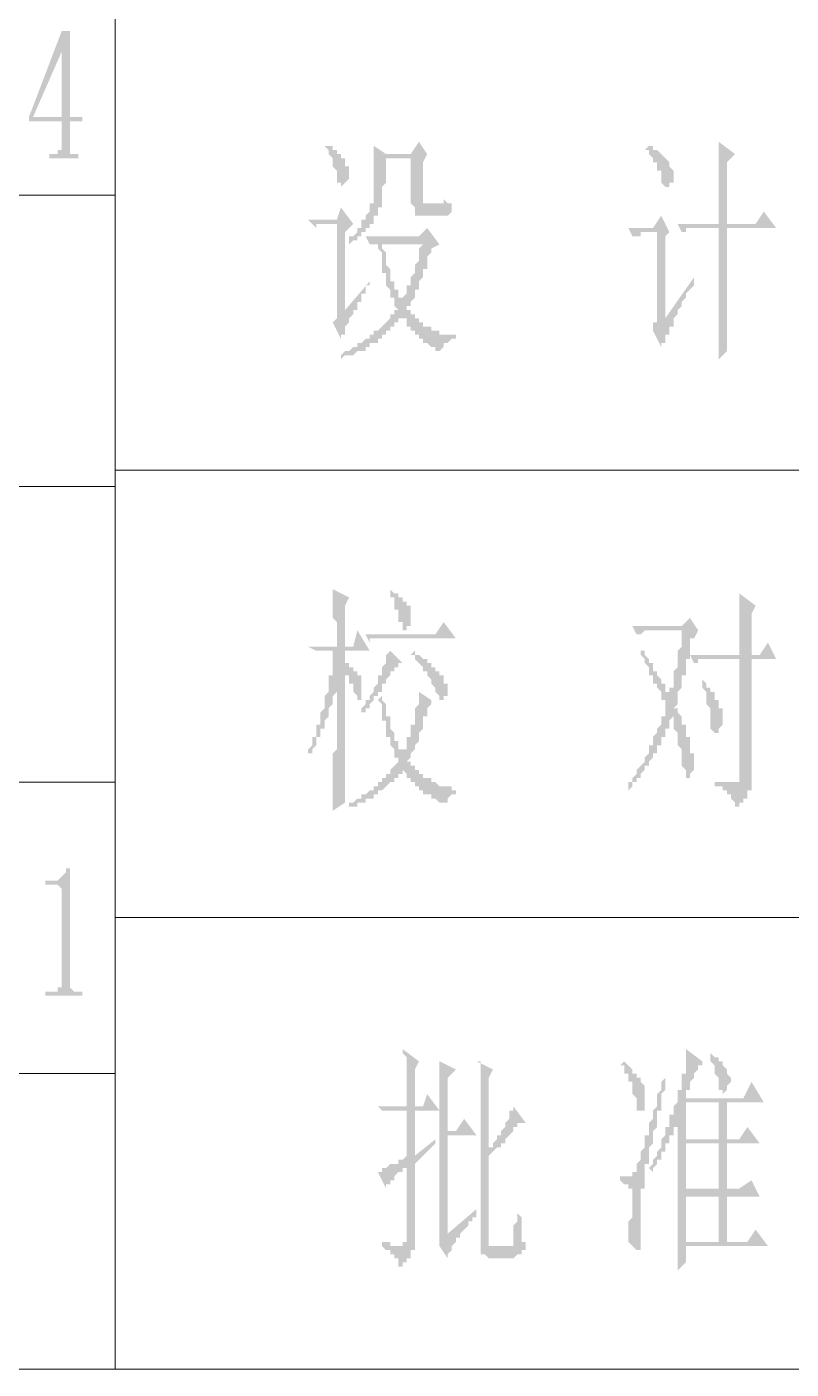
# Model space of a CAD drawing. Header units: millimetres. Extents: x 0 to 275, y 0 to 194.
# Drawn here: x 135.41 to 147.23, y 6.9 to 27.66 of the extents above; entities that cross this region are included whole.
import ezdxf

# ---------------------------------------------------------------- set-up
doc = ezdxf.new("R2010")
doc.units = ezdxf.units.MM

msp = doc.modelspace()

# ---------------------------------------------------------------- hatches: boundary and pattern name
h = msp.add_hatch(color=0)
h.paths.add_polyline_path([(136.0805, 25.823333), (136.0805, 25.759833), (136.0805, 25.696333), (136.144, 25.696333), (136.2075, 25.696333), (136.2075, 25.632833), (135.763, 25.632833), (135.763, 25.696333), (135.8265, 25.696333), (135.89, 25.696333), (135.89, 25.759833), (135.9535, 25.759833), (135.9535, 25.823333), (135.9535, 26.204333), (135.4455, 26.204333), (135.4455, 26.267833), (135.9535, 27.601333), (136.0805, 27.601333), (136.0805, 26.267833), (136.271, 26.267833), (136.271, 26.204333), (136.0805, 26.204333)])
h.paths.add_polyline_path([(135.9535, 27.283833), (135.509, 26.267833), (135.9535, 26.267833)])
h = msp.add_hatch(color=0)
h.paths.add_polyline_path([(140.0175, 25.823333), (140.081, 25.759833), (140.081, 25.696333), (140.1445, 25.632833), (140.1445, 25.569333), (140.1445, 25.505833), (140.208, 25.442333), (140.208, 25.378833), (140.208, 25.315333), (140.208, 25.251833), (140.2715, 25.251833), (140.2715, 25.188333), (140.335, 25.251833), (140.3985, 25.315333), (140.3985, 25.378833), (140.3985, 25.442333), (140.3985, 25.505833), (140.335, 25.505833), (140.335, 25.569333), (140.335, 25.632833), (140.2715, 25.632833), (140.2715, 25.696333), (140.208, 25.696333), (140.208, 25.759833), (140.1445, 25.759833), (140.1445, 25.823333), (140.081, 25.823333)])
h.paths.add_polyline_path([(140.335, 23.283333), (140.335, 24.489833), (140.462, 24.616833), (140.2715, 24.870833), (140.208, 24.680333), (139.7635, 24.680333), (139.8905, 24.553333), (139.8905, 24.616833), (139.954, 24.616833), (140.0175, 24.616833), (140.081, 24.616833), (140.208, 24.616833), (140.208, 23.283333), (140.208, 23.219833), (140.208, 23.156333), (140.1445, 23.092833), (140.2715, 22.838833), (140.2715, 22.902333), (140.335, 22.902333), (140.335, 22.965833), (140.335, 23.029333), (140.3985, 23.092833), (140.3985, 23.156333), (140.462, 23.219833), (140.462, 23.283333), (140.5255, 23.283333), (140.5255, 23.346833), (140.5255, 23.410333), (140.589, 23.410333), (140.589, 23.473833), (140.589, 23.537333), (140.6525, 23.537333), (140.6525, 23.600833), (140.6525, 23.664333), (140.716, 23.664333), (140.716, 23.727833)])
h.paths.add_polyline_path([(140.9065, 24.299333), (141.5415, 24.299333), (141.478, 24.235833), (141.478, 24.172333), (141.478, 24.108833), (141.478, 24.045333), (141.4145, 23.981833), (141.4145, 23.918333), (141.4145, 23.854833), (141.351, 23.791333), (141.351, 23.727833), (141.351, 23.664333), (141.2875, 23.664333), (141.2875, 23.600833), (141.2875, 23.537333), (141.224, 23.473833), (141.224, 23.410333), (141.224, 23.473833), (141.1605, 23.473833), (141.1605, 23.537333), (141.1605, 23.600833), (141.097, 23.600833), (141.097, 23.664333), (141.097, 23.727833), (141.0335, 23.727833), (141.0335, 23.791333), (141.0335, 23.854833), (141.0335, 23.918333), (140.97, 23.981833), (140.97, 24.045333), (140.97, 24.108833), (140.97, 24.172333), (140.9065, 24.235833)])
h.paths.add_polyline_path([(140.6525, 24.426333), (140.716, 24.299333), (140.7795, 24.299333), (140.843, 24.299333), (140.843, 24.235833), (140.9065, 24.172333), (140.9065, 24.108833), (140.9065, 24.045333), (140.9065, 23.981833), (140.9065, 23.918333), (140.9065, 23.854833), (140.97, 23.854833), (140.97, 23.791333), (140.97, 23.727833), (140.97, 23.664333), (141.0335, 23.600833), (141.0335, 23.537333), (141.0335, 23.473833), (141.097, 23.473833), (141.097, 23.410333), (141.097, 23.346833), (141.1605, 23.283333), (141.097, 23.283333), (141.097, 23.219833), (141.0335, 23.219833), (141.0335, 23.156333), (140.97, 23.092833), (140.9065, 23.029333), (140.843, 22.965833), (140.7795, 22.965833), (140.7795, 22.902333), (140.716, 22.902333), (140.716, 22.838833), (140.6525, 22.838833), (140.589, 22.775333), (140.5255, 22.775333), (140.5255, 22.711833), (140.462, 22.711833), (140.3985, 22.648333), (140.335, 22.648333), (140.2715, 22.584833), (140.2715, 22.521333), (140.335, 22.584833), (140.3985, 22.584833), (140.462, 22.584833), (140.5255, 22.648333), (140.589, 22.648333), (140.6525, 22.648333), (140.6525, 22.711833), (140.716, 22.711833), (140.716, 22.775333), (140.7795, 22.775333), (140.843, 22.775333), (140.843, 22.838833), (140.9065, 22.838833), (140.9065, 22.902333), (140.97, 22.902333), (140.97, 22.965833), (141.0335, 22.965833), (141.0335, 23.029333), (141.097, 23.029333), (141.097, 23.092833), (141.1605, 23.092833), (141.1605, 23.156333), (141.224, 23.156333), (141.2875, 23.156333), (141.2875, 23.092833), (141.2875, 23.029333), (141.351, 23.029333), (141.351, 22.965833), (141.4145, 22.965833), (141.4145, 22.902333), (141.478, 22.902333), (141.478, 22.838833), (141.5415, 22.838833), (141.5415, 22.775333), (141.605, 22.775333), (141.6685, 22.711833), (141.732, 22.711833), (141.732, 22.648333), (141.7955, 22.648333), (141.859, 22.711833), (141.859, 22.775333), (141.9225, 22.775333), (141.986, 22.838833), (142.0495, 22.838833), (142.0495, 22.902333), (141.986, 22.902333), (141.9225, 22.902333), (141.859, 22.902333), (141.7955, 22.902333), (141.7955, 22.965833), (141.732, 22.965833), (141.6685, 22.965833), (141.6685, 23.029333), (141.605, 23.029333), (141.5415, 23.029333), (141.5415, 23.092833), (141.478, 23.092833), (141.478, 23.156333), (141.4145, 23.156333), (141.4145, 23.219833), (141.351, 23.219833), (141.351, 23.283333), (141.2875, 23.283333), (141.2875, 23.346833), (141.351, 23.346833), (141.351, 23.410333), (141.4145, 23.473833), (141.4145, 23.537333), (141.4145, 23.600833), (141.478, 23.600833), (141.478, 23.664333), (141.478, 23.727833), (141.5415, 23.791333), (141.5415, 23.854833), (141.5415, 23.918333), (141.605, 23.918333), (141.605, 23.981833), (141.605, 24.045333), (141.605, 24.108833), (141.6685, 24.172333), (141.6685, 24.235833), (141.7955, 24.299333), (141.605, 24.553333), (141.478, 24.426333)])
h.paths.add_polyline_path([(141.5415, 25.061333), (141.5415, 25.569333), (141.605, 25.696333), (141.478, 25.886833), (141.351, 25.696333), (140.97, 25.696333), (140.7795, 25.823333), (140.7795, 25.759833), (140.7795, 25.696333), (140.7795, 25.632833), (140.7795, 25.569333), (140.7795, 25.505833), (140.7795, 25.442333), (140.7795, 25.378833), (140.7795, 25.315333), (140.7795, 25.251833), (140.7795, 25.188333), (140.7795, 25.124833), (140.7795, 25.061333), (140.7795, 24.997833), (140.7795, 24.934333), (140.716, 24.934333), (140.716, 24.870833), (140.716, 24.807333), (140.6525, 24.743833), (140.6525, 24.680333), (140.589, 24.680333), (140.589, 24.616833), (140.589, 24.553333), (140.5255, 24.553333), (140.5255, 24.489833), (140.462, 24.426333), (140.3985, 24.426333), (140.3985, 24.362833), (140.3985, 24.299333), (140.462, 24.362833), (140.5255, 24.362833), (140.5255, 24.426333), (140.589, 24.426333), (140.589, 24.489833), (140.6525, 24.489833), (140.6525, 24.553333), (140.716, 24.553333), (140.716, 24.616833), (140.7795, 24.616833), (140.7795, 24.680333), (140.7795, 24.743833), (140.843, 24.743833), (140.843, 24.807333), (140.843, 24.870833), (140.9065, 24.870833), (140.9065, 24.934333), (140.9065, 24.997833), (140.9065, 25.061333), (140.9065, 25.124833), (140.9065, 25.188333), (140.97, 25.251833), (140.97, 25.315333), (140.97, 25.378833), (140.97, 25.442333), (140.97, 25.505833), (140.97, 25.569333), (140.97, 25.632833), (141.351, 25.632833), (141.351, 24.934333), (141.4145, 24.870833), (141.4145, 24.807333), (141.4145, 24.743833), (141.478, 24.743833), (141.5415, 24.743833), (141.732, 24.743833), (141.7955, 24.743833), (141.859, 24.743833), (141.9225, 24.743833), (141.986, 24.807333), (141.986, 24.870833), (141.986, 24.934333), (141.9225, 24.934333), (141.859, 24.997833), (141.859, 24.934333), (141.7955, 24.934333), (141.732, 24.934333), (141.6685, 24.934333), (141.605, 24.934333), (141.5415, 24.934333), (141.5415, 24.997833)])
h = msp.add_hatch(color=0)
h.paths.add_polyline_path([(144.9705, 25.759833), (145.034, 25.759833), (145.034, 25.696333), (145.0975, 25.632833), (145.0975, 25.569333), (145.161, 25.569333), (145.161, 25.505833), (145.161, 25.442333), (145.2245, 25.442333), (145.2245, 25.378833), (145.2245, 25.315333), (145.2245, 25.251833), (145.288, 25.188333), (145.3515, 25.188333), (145.3515, 25.251833), (145.415, 25.251833), (145.415, 25.315333), (145.415, 25.378833), (145.415, 25.442333), (145.3515, 25.505833), (145.3515, 25.569333), (145.288, 25.632833), (145.2245, 25.696333), (145.161, 25.759833), (145.0975, 25.759833), (145.0975, 25.823333), (145.034, 25.823333)])
h.paths.add_polyline_path([(145.288, 23.156333), (145.288, 24.426333), (145.3515, 24.489833), (145.2245, 24.743833), (145.0975, 24.553333), (144.7165, 24.553333), (144.78, 24.426333), (144.8435, 24.426333), (144.907, 24.426333), (144.907, 24.489833), (144.9705, 24.489833), (145.161, 24.489833), (145.161, 23.219833), (145.161, 23.156333), (145.161, 23.092833), (145.0975, 23.092833), (145.0975, 23.029333), (145.0975, 22.965833), (145.2245, 22.711833), (145.2245, 22.775333), (145.288, 22.775333), (145.288, 22.838833), (145.288, 22.902333), (145.3515, 22.902333), (145.3515, 22.965833), (145.3515, 23.029333), (145.415, 23.029333), (145.415, 23.092833), (145.415, 23.156333), (145.4785, 23.219833), (145.4785, 23.283333), (145.542, 23.346833), (145.542, 23.410333), (145.6055, 23.473833), (145.6055, 23.537333), (145.669, 23.600833), (145.7325, 23.664333), (145.7325, 23.727833), (145.7325, 23.791333)])
h.paths.add_polyline_path([(146.1135, 24.616833), (145.4785, 24.616833), (145.542, 24.489833), (145.6055, 24.489833), (145.6055, 24.553333), (145.669, 24.553333), (145.7325, 24.553333), (146.1135, 24.553333), (146.1135, 23.283333), (146.1135, 23.219833), (146.1135, 23.156333), (146.1135, 23.092833), (146.1135, 23.029333), (146.1135, 22.965833), (146.1135, 22.902333), (146.1135, 22.838833), (146.1135, 22.775333), (146.1135, 22.711833), (146.1135, 22.648333), (146.1135, 22.584833), (146.1135, 22.521333), (146.2405, 22.648333), (146.2405, 22.711833), (146.2405, 22.775333), (146.2405, 22.838833), (146.2405, 22.902333), (146.2405, 22.965833), (146.2405, 23.029333), (146.2405, 23.092833), (146.2405, 23.156333), (146.2405, 24.553333), (147.0025, 24.553333), (146.812, 24.807333), (146.685, 24.616833), (146.2405, 24.616833), (146.2405, 25.569333), (146.3675, 25.696333), (146.1135, 25.886833), (146.1135, 25.823333), (146.1135, 25.759833), (146.1135, 25.696333), (146.1135, 25.632833), (146.1135, 25.569333), (146.1135, 25.505833), (146.1135, 25.442333), (146.1135, 25.378833), (146.1135, 25.315333), (146.1135, 25.251833), (146.1135, 25.188333), (146.1135, 25.124833), (146.1135, 25.061333), (146.1135, 24.997833), (146.1135, 24.934333), (146.1135, 24.870833), (146.1135, 24.807333), (146.1135, 24.743833), (146.1135, 24.680333)])
h = msp.add_hatch(color=0)
h.paths.add_polyline_path([(141.0335, 18.901833), (141.0335, 18.838333), (141.097, 18.838333), (141.097, 18.774833), (141.097, 18.711333), (141.097, 18.647833), (141.1605, 18.647833), (141.1605, 18.584333), (141.1605, 18.520833), (141.1605, 18.457333), (141.224, 18.457333), (141.224, 18.393833), (141.224, 18.330333), (141.2875, 18.330333), (141.2875, 18.393833), (141.351, 18.393833), (141.351, 18.457333), (141.351, 18.520833), (141.351, 18.584333), (141.351, 18.647833), (141.351, 18.711333), (141.2875, 18.711333), (141.2875, 18.774833), (141.224, 18.774833), (141.224, 18.838333), (141.1605, 18.838333), (141.1605, 18.901833), (141.097, 18.901833), (141.0335, 18.965333)])
h.paths.add_polyline_path([(140.6525, 18.266833), (140.716, 18.139833), (140.716, 18.203333), (140.7795, 18.203333), (140.843, 18.203333), (140.9065, 18.203333), (142.0495, 18.203333), (141.859, 18.457333), (141.732, 18.266833)])
h.paths.add_polyline_path([(141.0335, 18.012833), (140.97, 17.949333), (140.97, 17.885833), (140.97, 17.822333), (140.9065, 17.758833), (140.9065, 17.695333), (140.9065, 17.631833), (140.843, 17.631833), (140.843, 17.568333), (140.843, 17.504833), (140.7795, 17.441333), (140.7795, 17.377833), (140.716, 17.314333), (140.716, 17.250833), (140.6525, 17.250833), (140.6525, 17.187333), (140.589, 17.123833), (140.589, 17.060333), (140.6525, 17.060333), (140.6525, 17.123833), (140.716, 17.123833), (140.716, 17.187333), (140.7795, 17.250833), (140.7795, 17.314333), (140.843, 17.314333), (140.843, 17.377833), (140.9065, 17.377833), (140.9065, 17.441333), (140.9065, 17.504833), (140.97, 17.504833), (140.97, 17.568333), (141.0335, 17.631833), (141.0335, 17.695333), (141.097, 17.695333), (141.097, 17.758833), (141.1605, 17.758833), (141.1605, 17.822333), (141.224, 17.822333)])
h.paths.add_polyline_path([(141.4145, 18.012833), (141.351, 17.949333), (141.4145, 17.949333), (141.4145, 17.885833), (141.478, 17.822333), (141.5415, 17.758833), (141.5415, 17.695333), (141.605, 17.695333), (141.605, 17.631833), (141.6685, 17.568333), (141.6685, 17.504833), (141.732, 17.441333), (141.732, 17.377833), (141.7955, 17.314333), (141.7955, 17.250833), (141.859, 17.250833), (141.859, 17.314333), (141.9225, 17.314333), (141.9225, 17.377833), (141.9225, 17.441333), (141.9225, 17.504833), (141.859, 17.504833), (141.859, 17.568333), (141.859, 17.631833), (141.7955, 17.631833), (141.7955, 17.695333), (141.732, 17.695333), (141.732, 17.758833), (141.6685, 17.758833), (141.6685, 17.822333), (141.605, 17.822333), (141.605, 17.885833), (141.5415, 17.885833), (141.478, 17.949333), (141.4145, 17.949333)])
h.paths.add_polyline_path([(141.478, 17.377833), (141.478, 17.314333), (141.478, 17.250833), (141.478, 17.187333), (141.4145, 17.123833), (141.4145, 17.060333), (141.4145, 16.996833), (141.4145, 16.933333), (141.4145, 16.869833), (141.351, 16.869833), (141.351, 16.806333), (141.351, 16.742833), (141.351, 16.679333), (141.2875, 16.679333), (141.2875, 16.615833), (141.2875, 16.552333), (141.2875, 16.488833), (141.224, 16.488833), (141.224, 16.425333), (141.224, 16.488833), (141.1605, 16.488833), (141.1605, 16.552333), (141.1605, 16.615833), (141.097, 16.615833), (141.097, 16.679333), (141.097, 16.742833), (141.0335, 16.806333), (141.0335, 16.869833), (141.0335, 16.933333), (141.0335, 16.996833), (140.97, 16.996833), (140.97, 17.060333), (140.97, 17.123833), (140.97, 17.187333), (140.9065, 17.250833), (140.9065, 17.314333), (140.843, 17.250833), (140.9065, 17.187333), (140.9065, 17.123833), (140.9065, 17.060333), (140.9065, 16.996833), (140.9065, 16.933333), (140.97, 16.933333), (140.97, 16.869833), (140.97, 16.806333), (140.97, 16.742833), (140.97, 16.679333), (141.0335, 16.679333), (141.0335, 16.615833), (141.0335, 16.552333), (141.097, 16.488833), (141.097, 16.425333), (141.097, 16.361833), (141.1605, 16.361833), (141.1605, 16.298333), (141.097, 16.234833), (141.0335, 16.171333), (141.0335, 16.107833), (140.97, 16.107833), (140.97, 16.044333), (140.9065, 16.044333), (140.9065, 15.980833), (140.843, 15.980833), (140.843, 15.917333), (140.7795, 15.917333), (140.7795, 15.853833), (140.716, 15.853833), (140.6525, 15.790333), (140.589, 15.790333), (140.589, 15.726833), (140.5255, 15.726833), (140.462, 15.663333), (140.3985, 15.663333), (140.3985, 15.599833), (140.462, 15.599833), (140.5255, 15.599833), (140.5255, 15.663333), (140.589, 15.663333), (140.6525, 15.663333), (140.6525, 15.726833), (140.716, 15.726833), (140.7795, 15.726833), (140.7795, 15.790333), (140.843, 15.790333), (140.843, 15.853833), (140.9065, 15.853833), (140.97, 15.917333), (141.0335, 15.980833), (141.097, 15.980833), (141.097, 16.044333), (141.1605, 16.044333), (141.1605, 16.107833), (141.224, 16.107833), (141.224, 16.171333), (141.2875, 16.107833), (141.2875, 16.044333), (141.351, 16.044333), (141.351, 15.980833), (141.4145, 15.980833), (141.4145, 15.917333), (141.478, 15.917333), (141.478, 15.853833), (141.5415, 15.853833), (141.5415, 15.790333), (141.605, 15.790333), (141.6685, 15.790333), (141.6685, 15.726833), (141.732, 15.726833), (141.7955, 15.663333), (141.859, 15.663333), (141.9225, 15.663333), (141.9225, 15.599833), (141.9225, 15.663333), (141.9225, 15.726833), (141.986, 15.790333), (142.0495, 15.790333), (142.0495, 15.853833), (141.986, 15.853833), (141.986, 15.917333), (141.9225, 15.917333), (141.859, 15.917333), (141.7955, 15.917333), (141.732, 15.980833), (141.6685, 15.980833), (141.6685, 16.044333), (141.605, 16.044333), (141.5415, 16.044333), (141.5415, 16.107833), (141.478, 16.107833), (141.478, 16.171333), (141.4145, 16.171333), (141.4145, 16.234833), (141.351, 16.234833), (141.351, 16.298333), (141.2875, 16.298333), (141.351, 16.361833), (141.351, 16.425333), (141.4145, 16.488833), (141.4145, 16.552333), (141.478, 16.615833), (141.478, 16.679333), (141.478, 16.742833), (141.5415, 16.806333), (141.5415, 16.869833), (141.5415, 16.933333), (141.5415, 16.996833), (141.605, 16.996833), (141.605, 17.060333), (141.605, 17.123833), (141.6685, 17.187333), (141.6685, 17.250833)])
h.paths.add_polyline_path([(140.335, 16.425333), (140.335, 17.758833), (140.335, 17.695333), (140.335, 17.631833), (140.3985, 17.631833), (140.3985, 17.568333), (140.3985, 17.504833), (140.462, 17.504833), (140.462, 17.441333), (140.462, 17.377833), (140.5255, 17.314333), (140.5255, 17.250833), (140.589, 17.250833), (140.589, 17.314333), (140.589, 17.377833), (140.589, 17.441333), (140.589, 17.504833), (140.589, 17.568333), (140.589, 17.631833), (140.5255, 17.631833), (140.5255, 17.695333), (140.462, 17.695333), (140.462, 17.758833), (140.3985, 17.758833), (140.3985, 17.822333), (140.335, 17.822333), (140.335, 18.012833), (140.716, 18.012833), (140.5255, 18.330333), (140.462, 18.076333), (140.335, 18.076333), (140.335, 18.711333), (140.3985, 18.838333), (140.1445, 18.965333), (140.1445, 18.901833), (140.1445, 18.838333), (140.1445, 18.774833), (140.1445, 18.711333), (140.1445, 18.647833), (140.1445, 18.584333), (140.1445, 18.520833), (140.208, 18.457333), (140.208, 18.393833), (140.208, 18.330333), (140.208, 18.266833), (140.208, 18.203333), (140.208, 18.139833), (140.208, 18.076333), (139.7635, 18.076333), (139.8905, 18.012833), (139.954, 18.012833), (140.208, 18.012833), (140.1445, 18.012833), (140.1445, 17.949333), (140.1445, 17.885833), (140.1445, 17.822333), (140.1445, 17.758833), (140.1445, 17.695333), (140.1445, 17.631833), (140.081, 17.631833), (140.081, 17.568333), (140.081, 17.504833), (140.081, 17.441333), (140.081, 17.377833), (140.0175, 17.314333), (140.0175, 17.250833), (140.0175, 17.187333), (140.0175, 17.123833), (139.954, 17.060333), (139.954, 16.996833), (139.954, 16.933333), (139.954, 16.869833), (139.8905, 16.869833), (139.8905, 16.806333), (139.8905, 16.742833), (139.8905, 16.679333), (139.827, 16.679333), (139.827, 16.615833), (139.827, 16.552333), (139.7635, 16.488833), (139.7635, 16.425333), (139.827, 16.425333), (139.827, 16.488833), (139.8905, 16.552333), (139.8905, 16.615833), (139.8905, 16.679333), (139.954, 16.679333), (139.954, 16.742833), (139.954, 16.806333), (140.0175, 16.806333), (140.0175, 16.869833), (140.0175, 16.933333), (140.081, 16.996833), (140.081, 17.060333), (140.081, 17.123833), (140.1445, 17.187333), (140.1445, 17.250833), (140.1445, 17.314333), (140.208, 17.377833), (140.208, 17.314333), (140.208, 17.250833), (140.208, 17.187333), (140.208, 17.123833), (140.208, 17.060333), (140.208, 16.996833), (140.208, 16.933333), (140.208, 16.869833), (140.208, 16.806333), (140.208, 16.742833), (140.208, 16.679333), (140.208, 16.615833), (140.208, 16.552333), (140.208, 16.488833), (140.1445, 16.425333), (140.1445, 16.361833), (140.1445, 16.298333), (140.1445, 16.234833), (140.1445, 16.171333), (140.1445, 16.107833), (140.1445, 16.044333), (140.1445, 15.980833), (140.1445, 15.917333), (140.1445, 15.853833), (140.1445, 15.790333), (140.1445, 15.726833), (140.1445, 15.663333), (140.1445, 15.599833), (140.1445, 15.536333), (140.335, 15.663333), (140.335, 15.726833), (140.335, 15.790333), (140.335, 15.853833), (140.335, 15.917333), (140.335, 15.980833), (140.335, 16.044333), (140.335, 16.107833), (140.335, 16.171333), (140.335, 16.234833), (140.335, 16.298333), (140.335, 16.361833)])
h = msp.add_hatch(color=0)
h.paths.add_polyline_path([(144.78, 18.393833), (144.8435, 18.266833), (144.907, 18.266833), (144.9705, 18.330333), (145.034, 18.330333), (145.542, 18.330333), (145.542, 18.266833), (145.542, 18.203333), (145.542, 18.139833), (145.542, 18.076333), (145.4785, 18.012833), (145.4785, 17.949333), (145.4785, 17.885833), (145.4785, 17.822333), (145.4785, 17.758833), (145.415, 17.695333), (145.415, 17.631833), (145.415, 17.568333), (145.415, 17.504833), (145.415, 17.441333), (145.3515, 17.441333), (145.3515, 17.377833), (145.3515, 17.314333), (145.3515, 17.377833), (145.288, 17.377833), (145.288, 17.441333), (145.288, 17.504833), (145.2245, 17.504833), (145.2245, 17.568333), (145.161, 17.631833), (145.161, 17.695333), (145.0975, 17.695333), (145.0975, 17.758833), (145.0975, 17.822333), (145.034, 17.822333), (145.034, 17.885833), (144.9705, 17.949333), (144.9705, 18.012833), (144.907, 18.012833), (144.907, 17.949333), (144.9705, 17.885833), (144.9705, 17.822333), (145.034, 17.758833), (145.034, 17.695333), (145.034, 17.631833), (145.0975, 17.631833), (145.0975, 17.568333), (145.0975, 17.504833), (145.161, 17.504833), (145.161, 17.441333), (145.2245, 17.377833), (145.2245, 17.314333), (145.2245, 17.250833), (145.288, 17.250833), (145.288, 17.187333), (145.288, 17.123833), (145.288, 17.060333), (145.288, 16.996833), (145.2245, 16.996833), (145.2245, 16.933333), (145.2245, 16.869833), (145.161, 16.806333), (145.161, 16.742833), (145.0975, 16.679333), (145.0975, 16.615833), (145.0975, 16.552333), (145.034, 16.552333), (145.034, 16.488833), (145.034, 16.425333), (144.9705, 16.361833), (144.9705, 16.298333), (144.907, 16.234833), (144.8435, 16.171333), (144.8435, 16.107833), (144.78, 16.044333), (144.78, 15.980833), (144.7165, 15.980833), (144.7165, 15.917333), (144.7165, 15.853833), (144.78, 15.917333), (144.78, 15.980833), (144.8435, 15.980833), (144.8435, 16.044333), (144.907, 16.044333), (144.907, 16.107833), (144.9705, 16.171333), (144.9705, 16.234833), (145.034, 16.234833), (145.034, 16.298333), (145.0975, 16.361833), (145.0975, 16.425333), (145.161, 16.425333), (145.161, 16.488833), (145.161, 16.552333), (145.2245, 16.552333), (145.2245, 16.615833), (145.2245, 16.679333), (145.288, 16.679333), (145.288, 16.742833), (145.288, 16.806333), (145.3515, 16.806333), (145.3515, 16.869833), (145.3515, 16.933333), (145.415, 16.996833), (145.415, 16.933333), (145.415, 16.869833), (145.415, 16.806333), (145.4785, 16.742833), (145.4785, 16.679333), (145.4785, 16.615833), (145.4785, 16.552333), (145.542, 16.488833), (145.542, 16.425333), (145.542, 16.361833), (145.542, 16.298333), (145.542, 16.234833), (145.6055, 16.171333), (145.6055, 16.107833), (145.6055, 16.044333), (145.669, 16.044333), (145.669, 16.107833), (145.7325, 16.171333), (145.7325, 16.234833), (145.7325, 16.298333), (145.7325, 16.361833), (145.7325, 16.425333), (145.669, 16.425333), (145.669, 16.488833), (145.669, 16.552333), (145.669, 16.615833), (145.669, 16.679333), (145.6055, 16.679333), (145.6055, 16.742833), (145.6055, 16.806333), (145.6055, 16.869833), (145.542, 16.869833), (145.542, 16.933333), (145.542, 16.996833), (145.4785, 17.060333), (145.4785, 17.123833), (145.415, 17.123833), (145.4785, 17.187333), (145.4785, 17.250833), (145.4785, 17.314333), (145.4785, 17.377833), (145.542, 17.441333), (145.542, 17.504833), (145.542, 17.568333), (145.542, 17.631833), (145.6055, 17.631833), (145.6055, 17.695333), (145.6055, 17.758833), (145.6055, 17.822333), (145.6055, 17.885833), (145.669, 17.885833), (145.669, 17.949333), (145.669, 18.012833), (145.669, 18.076333), (145.669, 18.139833), (145.669, 18.203333), (145.7325, 18.203333), (145.796, 18.330333), (145.669, 18.520833), (145.542, 18.393833)])
h.paths.add_polyline_path([(146.05, 15.980833), (146.05, 15.917333), (146.1135, 15.917333), (146.177, 15.917333), (146.177, 15.853833), (146.2405, 15.853833), (146.2405, 15.790333), (146.304, 15.790333), (146.304, 15.726833), (146.3675, 15.663333), (146.3675, 15.599833), (146.431, 15.599833), (146.431, 15.663333), (146.4945, 15.663333), (146.4945, 15.726833), (146.558, 15.726833), (146.558, 15.790333), (146.558, 15.853833), (146.6215, 15.853833), (146.6215, 15.917333), (146.6215, 15.980833), (146.6215, 17.885833), (147.0025, 17.885833), (146.8755, 18.139833), (146.7485, 17.949333), (146.6215, 17.949333), (146.6215, 18.584333), (146.685, 18.711333), (146.431, 18.901833), (146.431, 18.838333), (146.431, 18.774833), (146.431, 18.711333), (146.431, 18.647833), (146.431, 18.584333), (146.431, 18.520833), (146.431, 18.457333), (146.431, 18.393833), (146.431, 18.330333), (146.431, 18.266833), (146.431, 18.203333), (146.431, 18.139833), (146.431, 18.076333), (146.431, 18.012833), (146.431, 17.949333), (145.669, 17.949333), (145.7325, 17.822333), (145.796, 17.822333), (145.796, 17.885833), (145.8595, 17.885833), (145.923, 17.885833), (145.9865, 17.885833), (146.431, 17.885833), (146.431, 16.044333), (146.431, 15.980833), (146.3675, 15.980833), (146.304, 15.980833), (146.2405, 15.980833), (146.177, 15.980833), (146.1135, 15.980833)])
h.paths.add_polyline_path([(145.8595, 17.568333), (145.8595, 17.504833), (145.8595, 17.441333), (145.923, 17.377833), (145.923, 17.314333), (145.923, 17.250833), (145.923, 17.187333), (145.9865, 17.123833), (145.9865, 17.060333), (145.9865, 16.996833), (145.9865, 16.933333), (145.9865, 16.869833), (145.9865, 16.806333), (146.05, 16.742833), (146.05, 16.679333), (146.05, 16.742833), (146.1135, 16.742833), (146.1135, 16.806333), (146.177, 16.869833), (146.177, 16.933333), (146.177, 16.996833), (146.177, 17.060333), (146.177, 17.123833), (146.1135, 17.123833), (146.1135, 17.187333), (146.1135, 17.250833), (146.05, 17.250833), (146.05, 17.314333), (146.05, 17.377833), (145.9865, 17.377833), (145.9865, 17.441333), (145.923, 17.441333), (145.923, 17.504833)])
h = msp.add_hatch(color=0)
h.dxf.hatch_style = 2
h.paths.add_polyline_path([(136.0805, 14.647333), (136.0805, 12.932833), (136.0805, 12.869333), (136.0805, 12.805833), (136.144, 12.742333), (136.2075, 12.742333), (136.271, 12.742333), (136.271, 12.678833), (135.6995, 12.678833), (135.6995, 12.742333), (135.763, 12.742333), (135.8265, 12.742333), (135.89, 12.742333), (135.89, 12.805833), (135.9535, 12.805833), (135.9535, 12.869333), (135.9535, 12.932833), (135.9535, 14.266333), (135.9535, 14.329833), (135.89, 14.393333), (135.6995, 14.393333), (135.6995, 14.456833), (135.763, 14.456833), (135.8265, 14.456833), (135.89, 14.456833), (135.9535, 14.520333), (136.017, 14.583833), (136.017, 14.647333)])
h = msp.add_hatch(color=0)
h.paths.add_polyline_path([(141.7955, 8.805333), (141.9225, 8.614833), (141.9225, 8.678333), (141.986, 8.741833), (141.986, 8.805333), (142.0495, 8.868833), (142.0495, 8.932333), (142.113, 8.932333), (142.113, 8.995833), (142.1765, 9.059333), (142.24, 9.122833), (142.24, 9.186333), (142.3035, 9.186333), (142.3035, 9.249833), (142.367, 9.249833), (142.367, 9.313333), (142.367, 9.376833), (141.9225, 8.995833), (141.9225, 10.519833), (142.367, 10.519833), (142.1765, 10.773833), (142.0495, 10.583333), (141.9225, 10.583333), (141.9225, 11.408833), (142.0495, 11.535833), (141.7955, 11.662833), (141.7955, 11.599333), (141.7955, 11.535833), (141.7955, 11.472333), (141.7955, 11.408833), (141.7955, 11.345333), (141.7955, 11.281833), (141.7955, 11.218333), (141.7955, 11.154833), (141.7955, 11.091333), (141.7955, 9.122833), (141.7955, 9.059333), (141.7955, 8.995833), (141.7955, 8.932333), (141.7955, 8.868833)])
h.paths.add_polyline_path([(142.4305, 8.932333), (142.4305, 8.868833), (142.4305, 8.805333), (142.4305, 8.741833), (142.4305, 8.678333), (142.494, 8.678333), (142.5575, 8.614833), (142.621, 8.614833), (142.9385, 8.614833), (143.002, 8.678333), (143.0655, 8.678333), (143.0655, 8.741833), (143.129, 8.741833), (143.129, 8.805333), (143.129, 8.868833), (143.0655, 8.868833), (143.0655, 8.932333), (143.0655, 8.995833), (143.0655, 9.059333), (143.0655, 9.122833), (143.0655, 9.186333), (143.0655, 9.249833), (143.002, 9.313333), (143.002, 9.376833), (143.002, 9.440333), (143.002, 9.503833), (143.002, 9.440333), (143.002, 9.376833), (143.002, 9.313333), (143.002, 9.249833), (143.002, 9.186333), (142.9385, 9.122833), (142.9385, 9.059333), (142.9385, 8.995833), (142.9385, 8.932333), (142.9385, 8.868833), (142.9385, 8.805333), (142.875, 8.805333), (142.621, 8.805333), (142.5575, 8.805333), (142.5575, 8.868833), (142.5575, 8.932333), (142.5575, 8.995833), (142.5575, 10.202333), (142.621, 10.265833), (142.6845, 10.329333), (142.748, 10.329333), (142.748, 10.392833), (142.8115, 10.392833), (142.8115, 10.456333), (142.875, 10.519833), (142.9385, 10.583333), (142.9385, 10.646833), (143.002, 10.646833), (143.002, 10.710333), (143.0655, 10.710333), (143.129, 10.710333), (142.9385, 10.964333), (142.9385, 10.900833), (142.875, 10.900833), (142.875, 10.837333), (142.875, 10.773833), (142.8115, 10.710333), (142.8115, 10.646833), (142.748, 10.583333), (142.748, 10.519833), (142.6845, 10.519833), (142.6845, 10.456333), (142.621, 10.392833), (142.621, 10.329333), (142.5575, 10.329333), (142.5575, 10.265833), (142.5575, 11.408833), (142.621, 11.535833), (142.367, 11.662833), (142.4305, 11.662833), (142.4305, 11.599333), (142.4305, 11.535833), (142.4305, 11.472333), (142.4305, 11.408833), (142.4305, 11.345333), (142.4305, 11.281833), (142.4305, 11.218333), (142.4305, 11.154833)])
h.paths.add_polyline_path([(140.843, 9.948333), (140.97, 9.694333), (140.97, 9.757833), (141.0335, 9.757833), (141.0335, 9.821333), (141.097, 9.821333), (141.097, 9.884833), (141.1605, 9.948333), (141.224, 9.948333), (141.224, 10.011833), (141.2875, 10.011833), (141.2875, 8.995833), (141.2875, 8.932333), (141.2875, 8.868833), (141.224, 8.868833), (141.224, 8.805333), (141.1605, 8.805333), (141.097, 8.805333), (141.0335, 8.805333), (141.0335, 8.868833), (140.97, 8.868833), (140.9065, 8.868833), (140.9065, 8.805333), (140.97, 8.741833), (141.0335, 8.741833), (141.0335, 8.678333), (141.097, 8.678333), (141.097, 8.614833), (141.1605, 8.614833), (141.1605, 8.551333), (141.1605, 8.487833), (141.224, 8.487833), (141.224, 8.551333), (141.2875, 8.551333), (141.2875, 8.614833), (141.351, 8.614833), (141.351, 8.678333), (141.351, 8.741833), (141.4145, 8.741833), (141.4145, 8.805333), (141.4145, 8.868833), (141.4145, 8.932333), (141.4145, 10.075333), (141.732, 10.392833), (141.732, 10.456333), (141.4145, 10.202333), (141.4145, 10.900833), (141.7955, 10.900833), (141.605, 11.154833), (141.5415, 10.964333), (141.4145, 10.964333), (141.4145, 11.535833), (141.478, 11.662833), (141.224, 11.853333), (141.224, 11.789833), (141.2875, 11.726333), (141.2875, 11.662833), (141.2875, 11.599333), (141.2875, 11.535833), (141.2875, 11.472333), (141.2875, 11.408833), (141.2875, 11.345333), (141.2875, 11.281833), (141.2875, 11.218333), (141.2875, 11.154833), (141.2875, 11.091333), (141.2875, 11.027833), (141.2875, 10.964333), (140.843, 10.964333), (140.9065, 10.900833), (141.0335, 10.900833), (141.2875, 10.900833), (141.2875, 10.202333), (141.224, 10.138833), (141.1605, 10.138833), (141.1605, 10.075333), (141.097, 10.075333), (141.0335, 10.075333), (140.97, 10.011833), (140.9065, 10.011833), (140.9065, 9.948333)])
h = msp.add_hatch(color=0)
h.paths.add_polyline_path([(145.4785, 8.424333), (145.6055, 8.551333), (145.6055, 8.805333), (146.8755, 8.805333), (146.685, 9.059333), (146.558, 8.868833), (146.2405, 8.868833), (146.2405, 9.567333), (146.7485, 9.567333), (146.6215, 9.821333), (146.431, 9.694333), (146.2405, 9.694333), (146.2405, 10.392833), (146.7485, 10.392833), (146.558, 10.646833), (146.431, 10.456333), (146.2405, 10.456333), (146.2405, 11.027833), (146.812, 11.027833), (146.6215, 11.345333), (146.4945, 11.091333), (145.6055, 11.091333), (145.6055, 11.154833), (145.6055, 11.218333), (145.669, 11.218333), (145.669, 11.281833), (145.669, 11.345333), (145.7325, 11.408833), (145.7325, 11.472333), (145.796, 11.535833), (145.796, 11.599333), (145.8595, 11.599333), (145.8595, 11.662833), (145.6055, 11.853333), (145.6055, 11.789833), (145.6055, 11.726333), (145.6055, 11.662833), (145.6055, 11.599333), (145.6055, 11.535833), (145.6055, 11.472333), (145.542, 11.472333), (145.542, 11.408833), (145.542, 11.345333), (145.542, 11.281833), (145.542, 11.218333), (145.4785, 11.218333), (145.4785, 11.154833), (145.4785, 11.091333), (145.4785, 11.027833), (145.415, 10.964333), (145.415, 10.900833), (145.415, 10.837333), (145.3515, 10.837333), (145.3515, 10.773833), (145.3515, 10.710333), (145.3515, 10.646833), (145.288, 10.646833), (145.288, 10.583333), (145.288, 10.519833), (145.2245, 10.456333), (145.2245, 10.392833), (145.2245, 10.329333), (145.161, 10.265833), (145.161, 10.202333), (145.0975, 10.138833), (145.0975, 10.075333), (145.034, 10.011833), (145.0975, 9.948333), (145.0975, 10.011833), (145.161, 10.075333), (145.161, 10.138833), (145.2245, 10.138833), (145.2245, 10.202333), (145.2245, 10.265833), (145.288, 10.265833), (145.288, 10.329333), (145.288, 10.392833), (145.3515, 10.392833), (145.3515, 10.456333), (145.3515, 10.519833), (145.415, 10.519833), (145.415, 10.583333), (145.415, 10.646833), (145.4785, 10.646833), (145.4785, 10.710333), (145.4785, 10.773833), (145.4785, 9.122833), (145.4785, 9.059333), (145.4785, 8.995833), (145.4785, 8.932333), (145.4785, 8.868833), (145.4785, 8.805333), (145.4785, 8.741833), (145.4785, 8.678333), (145.4785, 8.614833), (145.4785, 8.551333), (145.4785, 8.487833)])
h.paths.add_polyline_path([(146.1135, 11.027833), (146.1135, 10.456333), (145.6055, 10.456333), (145.6055, 11.027833)])
h.paths.add_polyline_path([(145.6055, 10.392833), (146.1135, 10.392833), (146.1135, 9.694333), (145.6055, 9.694333)])
h.paths.add_polyline_path([(145.6055, 9.567333), (146.1135, 9.567333), (146.1135, 8.868833), (145.6055, 8.868833)])
h.paths.add_polyline_path([(145.9865, 11.789833), (145.9865, 11.726333), (145.9865, 11.662833), (146.05, 11.599333), (146.05, 11.535833), (146.05, 11.472333), (146.1135, 11.408833), (146.1135, 11.345333), (146.1135, 11.281833), (146.1135, 11.218333), (146.177, 11.218333), (146.177, 11.154833), (146.2405, 11.218333), (146.2405, 11.281833), (146.304, 11.345333), (146.304, 11.408833), (146.2405, 11.472333), (146.2405, 11.535833), (146.177, 11.599333), (146.177, 11.662833), (146.1135, 11.662833), (146.1135, 11.726333), (146.05, 11.726333)])
h.paths.add_polyline_path([(144.653, 11.662833), (144.5895, 11.599333), (144.653, 11.599333), (144.653, 11.535833), (144.653, 11.472333), (144.7165, 11.472333), (144.7165, 11.408833), (144.7165, 11.345333), (144.78, 11.345333), (144.78, 11.281833), (144.78, 11.218333), (144.78, 11.154833), (144.8435, 11.091333), (144.8435, 11.027833), (144.8435, 10.964333), (144.8435, 10.900833), (144.907, 10.900833), (144.9705, 10.900833), (144.9705, 10.964333), (144.9705, 11.027833), (144.9705, 11.091333), (144.9705, 11.154833), (144.9705, 11.218333), (144.9705, 11.281833), (144.907, 11.345333), (144.907, 11.408833), (144.8435, 11.408833), (144.8435, 11.472333), (144.78, 11.472333), (144.78, 11.535833), (144.7165, 11.599333)])
h.paths.add_polyline_path([(144.5895, 9.884833), (144.5895, 9.821333), (144.653, 9.757833), (144.7165, 9.757833), (144.7165, 9.694333), (144.78, 9.694333), (144.78, 9.630833), (144.78, 9.567333), (144.78, 9.503833), (144.78, 9.440333), (144.78, 9.376833), (144.78, 9.313333), (144.78, 9.249833), (144.7165, 9.186333), (144.7165, 9.122833), (144.7165, 9.059333), (144.7165, 8.995833), (144.7165, 8.932333), (144.7165, 8.868833), (144.78, 8.805333), (144.8435, 8.741833), (144.907, 8.741833), (144.907, 8.805333), (144.907, 8.868833), (144.907, 8.932333), (144.907, 8.995833), (144.907, 9.059333), (144.907, 9.122833), (144.907, 9.186333), (144.907, 9.249833), (144.907, 9.313333), (144.907, 9.376833), (144.907, 9.440333), (144.907, 9.503833), (144.907, 9.567333), (144.907, 9.630833), (144.907, 9.694333), (144.9705, 9.694333), (144.9705, 9.757833), (144.9705, 9.821333), (144.9705, 9.884833), (144.9705, 9.948333), (144.9705, 10.011833), (144.9705, 10.075333), (145.034, 10.075333), (145.034, 10.138833), (145.034, 10.202333), (145.034, 10.265833), (145.034, 10.329333), (145.0975, 10.392833), (145.0975, 10.456333), (145.0975, 10.519833), (145.0975, 10.583333), (145.161, 10.646833), (145.161, 10.710333), (145.161, 10.773833), (145.161, 10.837333), (145.161, 10.900833), (145.2245, 10.900833), (145.2245, 10.964333), (145.2245, 11.027833), (145.2245, 11.091333), (145.2245, 11.154833), (145.288, 11.218333), (145.288, 11.281833), (145.288, 11.345333), (145.288, 11.408833), (145.2245, 11.345333), (145.2245, 11.281833), (145.2245, 11.218333), (145.161, 11.154833), (145.161, 11.091333), (145.161, 11.027833), (145.161, 10.964333), (145.0975, 10.900833), (145.0975, 10.837333), (145.0975, 10.773833), (145.034, 10.710333), (145.034, 10.646833), (145.034, 10.583333), (145.034, 10.519833), (144.9705, 10.519833), (144.9705, 10.456333), (144.9705, 10.392833), (144.9705, 10.329333), (144.907, 10.265833), (144.907, 10.202333), (144.907, 10.138833), (144.8435, 10.075333), (144.8435, 10.011833), (144.8435, 9.948333), (144.78, 9.948333), (144.78, 9.884833), (144.7165, 9.884833), (144.653, 9.884833)])

# ---------------------------------------------------------------- linework, layer by layer
at = {"color": 0, "lineweight": 0}
for points in [[(136.779, 48.556333), (136.779, 6.900333)], [(270.7005, 44.746333), (270.7005, 6.900333), (18.9865, 6.900333)], [(65.532, 25.061333), (136.779, 25.061333)], [(136.779, 20.806833), (198.755, 20.806833)], [(65.532, 20.552833), (136.779, 20.552833)], [(65.532, 15.980833), (136.779, 15.980833)], [(136.779, 13.885333), (196.2785, 13.885333)], [(65.532, 11.472333), (136.779, 11.472333)], [(69.2785, 6.900333), (136.779, 6.900333)]]:
    msp.add_lwpolyline(points, dxfattribs=at)
msp.add_lwpolyline([(270.7005, 48.556333), (270.7005, 6.900333), (136.779, 6.900333), (136.779, 48.556333)], close=True, dxfattribs=at)

doc.saveas('drawing.dxf')
